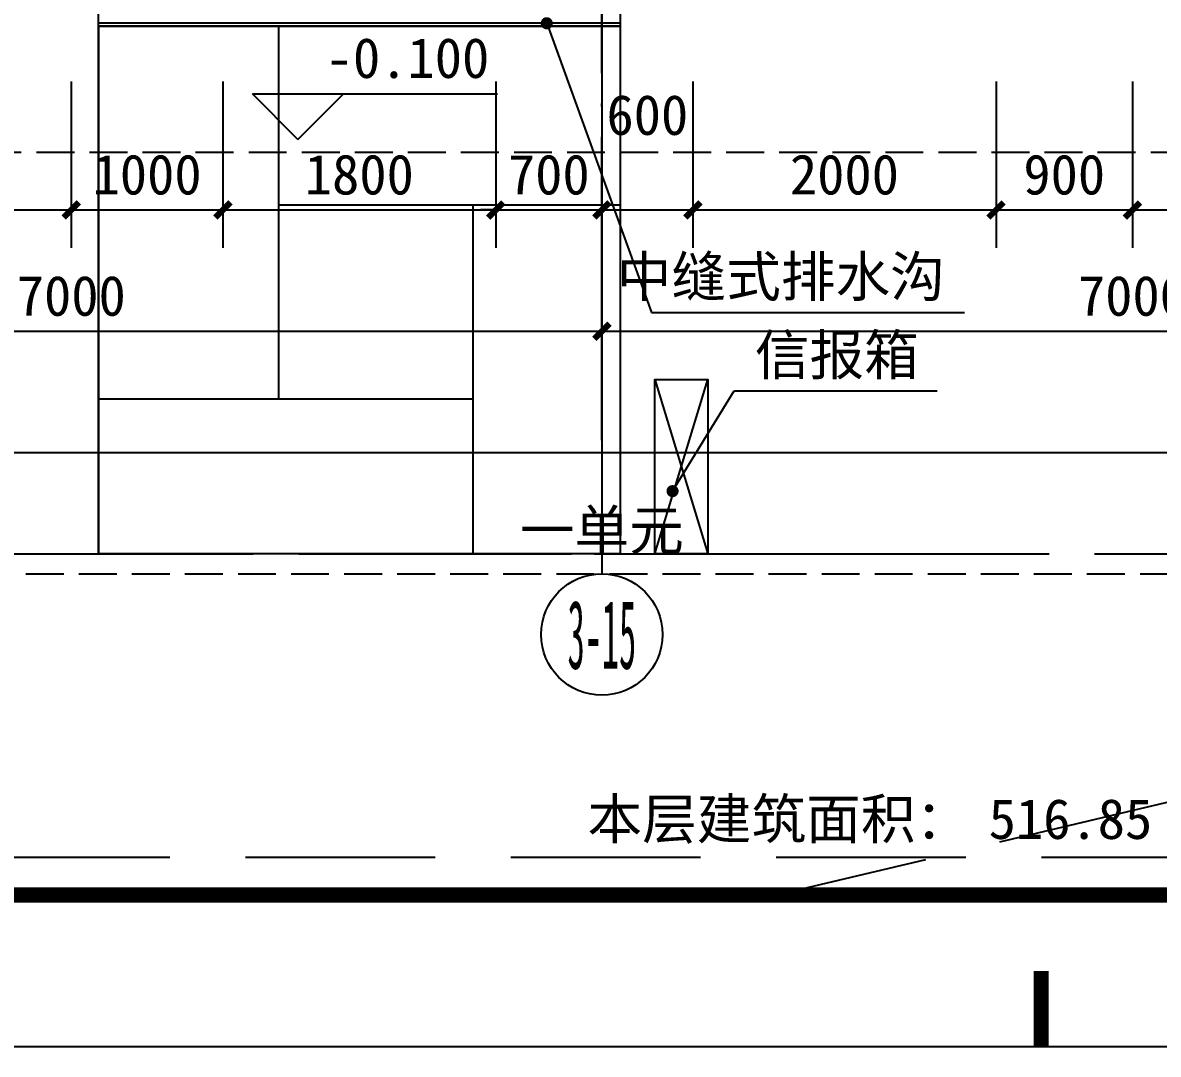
# Model space of a CAD drawing. Extents: x -46233 to 84150, y 109350 to 390860.
# Drawn here: x 35332 to 42823, y 109350 to 116153 of the extents above; entities that cross this region are included whole.
import ezdxf
from ezdxf.enums import TextEntityAlignment as Align
from ezdxf.xclip import XClip

# ---------------------------------------------------------------- set-up
doc = ezdxf.new("R2010")
doc.units = 0
doc.header["$LTSCALE"] = 1000
doc.header["$MEASUREMENT"] = 0
doc.header["$XCLIPFRAME"] = 0
for name, pattern in [('3#-轴线$1$DOTE', [2.42, 2, -0.2, 0.02, -0.2]), ('DASH', [0.35, 0.25, -0.1]), ('道路$0$道路-$0$DASH', [0.35, 0.25, -0.1])]:
    doc.linetypes.add(name, pattern=pattern)
doc.layers.get('Defpoints').update_dxf_attribs({"color": 4, "linetype": 'DASH'})
for name, color, linetype in [('3#-轴号$0$A-ANNO-AXIS-CIRC', 3, 'Continuous'), ('3#-轴号$0$A-ANNO-AXIS-TEXT', 7, 'Continuous'), ('3#-轴号$0$A-ANNO-DIMS', 3, 'Continuous'), ('3#-轴线$1$A-ANNO-DOTE', 10, '3#-轴线$1$DOTE'), ('3#楼首层线脚$0$3#楼首层线脚$0$A-FLOR-STRS', 51, 'Continuous'), ('A-ANNO-DIMS', 3, 'Continuous'), ('A-ANNO-NOTE', 3, 'Continuous'), ('A-ANNO-TEXT', 255, 'Continuous'), ('A1-无手签$0$A-ANNO-TTLB', 7, 'Continuous'), ('AXIS_TEXT', 7, 'Continuous'), ('公区-文字-首反$0$A-ANNO-LEVL', 3, 'Continuous'), ('公区-文字-首反$0$A-ANNO-TEXT', 7, 'Continuous'), ('道路$0$A-road', 40, 'Continuous'), ('铺装$0$$0$绿化轮廓', 67, 'Continuous')]:
    doc.layers.add(name, color=color, linetype=linetype)
doc.styles.add('3#-轴号$0$_TCH_AXIS', font='')
doc.styles.add('3#-轴号$0$_TCH_DIM_T3', font='')
doc.styles.add('_TCH_DIM', font='')
doc.styles.add('_TCH_DIM_T3', font='')
doc.styles.add('COMPLEX', font='COMPLEX')
doc.styles.get("Standard").update_dxf_attribs({"font": ''})
doc.styles.add('公区-文字-首反$0$_TCH_DIM', font='')
doc.styles.get('3#-轴号$0$_TCH_AXIS').set_extended_font_data('SimSun')
doc.styles.get('3#-轴号$0$_TCH_DIM_T3').set_extended_font_data('SimSun')
doc.styles.get('_TCH_DIM').set_extended_font_data('SimSun')
doc.styles.get('_TCH_DIM_T3').set_extended_font_data('SimSun')
doc.styles.get('Standard').set_extended_font_data('SimSun')
doc.styles.get('公区-文字-首反$0$_TCH_DIM').set_extended_font_data('SimSun')
doc.dimstyles.new('3#-轴号$0$_TCH_ARCH&&100', dxfattribs={"dimtxt": 264.345992, "dimasz": 100, "dimexe": 250, "dimexo": 300, "dimgap": 100, "dimtad": 1, "dimdec": 0, "dimzin": 0, "dimdsep": 46, "dimtxsty": '3#-轴号$0$_TCH_DIM_T3', "dimblk": '3#-轴号$0$_ArchTick', "dimcen": 0.09, "dimclrt": 7, "dimazin": 2, "dimtfac": 1, "dimtdec": 0, "dimtix": 1, "dimtmove": 2, "dimatfit": 3, "dimfxl": 100, "dimtolj": 1, "dimtzin": 0, "dimarcsym": 0})
doc.dimstyles.new('_TCH_ARCH&&100', dxfattribs={"dimtxt": 264.345992, "dimasz": 100, "dimexe": 250, "dimexo": 300, "dimgap": 100, "dimtad": 1, "dimdec": 0, "dimzin": 0, "dimdsep": 46, "dimtxsty": '_TCH_DIM_T3', "dimblk": 'ARCHTICK', "dimcen": 0.09, "dimclrt": 7, "dimazin": 2, "dimtfac": 1, "dimtdec": 0, "dimtix": 1, "dimtmove": 2, "dimatfit": 3, "dimfxl": 100, "dimtolj": 1, "dimtzin": 0, "dimarcsym": 0})

# ---------------------------------------------------------------- blocks, each defined once
blk = doc.blocks.new('公区-文字-首反')
at = {"layer": '公区-文字-首反$0$A-ANNO-LEVL'}
for p, q in [((-2005.1, -7016), (-2305.1, -6716)), ((-2305.1, -6716), (-688.4, -6716)), ((-2005.1, -7016), (-1705.1, -6716))]:
    blk.add_line(p, q, dxfattribs=at)
at = {"layer": '公区-文字-首反$0$A-ANNO-TEXT', "color": 7, "style": '公区-文字-首反$0$_TCH_DIM'}
blk.add_text('-0.100', height=264.35, dxfattribs=at).set_placement((-1821.6, -6611))
blk = doc.blocks.new('3#-1F')
blk.add_blockref('公区-文字-首反', (31350, -7100))
blk = doc.blocks.new('3#-轴线')
at = {"layer": '3#-轴线$1$A-ANNO-DOTE'}
blk.add_lwpolyline([(31350, -16100), (31350, -7100)], dxfattribs=at)
blk = doc.blocks.new('_AXISO')
blk.add_circle((0, 0), 0.5)
at = {"layer": 'AXIS_TEXT', "style": 'COMPLEX', "width": 1.041667}
blk.add_attdef('A', text='', height=0.56, dxfattribs=at).set_placement((-0.25, -0.28), (0.25, -0.28), align=Align.FIT)
blk = doc.blocks.new('3#-轴号$0$_ArchTick')
at = {"color": 0, "linetype": 'ByBlock', "const_width": 0.4}
blk.add_lwpolyline([(-0.5, -0.5), (0.5, 0.5)], dxfattribs=at)
blk = doc.blocks.new('*D802')
at = {"layer": '3#-轴号$0$A-ANNO-DIMS', "color": 0, "lineweight": -2, "transparency": 16777216}
for p, q in [((24350, -15881.5), (24350, -16631.5)), ((31350, -15881.5), (31350, -16631.5)), ((24350, -16381.5), (31350, -16381.5))]:
    blk.add_line(p, q, dxfattribs=at)
at = {"layer": 'Defpoints', "color": 0, "transparency": 16777216}
for p in [(24350, -15581.5), (31350, -15581.5), (31350, -16381.5)]:
    blk.add_point(p, dxfattribs=at)
at = {"layer": '3#-轴号$0$A-ANNO-DIMS', "color": 0, "lineweight": -2, "transparency": 16777216, "xscale": 100, "yscale": 100, "zscale": 100, "rotation": 180}
blk.add_blockref('3#-轴号$0$_ArchTick', (24350, -16381.5), dxfattribs=at)
at = {"layer": '3#-轴号$0$A-ANNO-DIMS', "color": 0, "lineweight": -2, "transparency": 16777216, "xscale": 100, "yscale": 100, "zscale": 100}
blk.add_blockref('3#-轴号$0$_ArchTick', (31350, -16381.5), dxfattribs=at)
at = {"layer": '3#-轴号$0$A-ANNO-DIMS', "color": 7, "transparency": 16777216, "insert": (27850, -16149.3), "char_height": 264.35, "attachment_point": 5, "style": '3#-轴号$0$_TCH_DIM_T3'}
blk.add_mtext('\\A1;7000', dxfattribs=at)
blk = doc.blocks.new('*D803')
at = {"layer": '3#-轴号$0$A-ANNO-DIMS', "color": 0, "lineweight": -2, "transparency": 16777216}
for p, q in [((31350, -15881.5), (31350, -16631.5)), ((38350, -15881.5), (38350, -16631.5)), ((31350, -16381.5), (38350, -16381.5))]:
    blk.add_line(p, q, dxfattribs=at)
at = {"layer": 'Defpoints', "color": 0, "transparency": 16777216}
for p in [(31350, -15581.5), (38350, -15581.5), (38350, -16381.5)]:
    blk.add_point(p, dxfattribs=at)
at = {"layer": '3#-轴号$0$A-ANNO-DIMS', "color": 0, "lineweight": -2, "transparency": 16777216, "xscale": 100, "yscale": 100, "zscale": 100, "rotation": 180}
blk.add_blockref('3#-轴号$0$_ArchTick', (31350, -16381.5), dxfattribs=at)
at = {"layer": '3#-轴号$0$A-ANNO-DIMS', "color": 0, "lineweight": -2, "transparency": 16777216, "xscale": 100, "yscale": 100, "zscale": 100}
blk.add_blockref('3#-轴号$0$_ArchTick', (38350, -16381.5), dxfattribs=at)
at = {"layer": '3#-轴号$0$A-ANNO-DIMS', "color": 7, "transparency": 16777216, "insert": (34850, -16149.3), "char_height": 264.35, "attachment_point": 5, "style": '3#-轴号$0$_TCH_DIM_T3'}
blk.add_mtext('\\A1;7000', dxfattribs=at)
blk = doc.blocks.new('3#楼首层线脚')
at = {"layer": '3#楼首层线脚$0$3#楼首层线脚$0$A-FLOR-STRS'}
for points in [[(-120.4, -5940), (-120.4, -6250.1), (3320.4, -6250.1), (3320.4, -5940)], [(-120.4, -6250.1), (-120.4, -6270.1), (3320.4, -6270.1), (3320.4, -6250.1)]]:
    blk.add_lwpolyline(points, dxfattribs=at)
blk = doc.blocks.new('信报箱')
at = {"color": 0}
blk.add_lwpolyline([(525332349.2, 299491760.8), (525332699.2, 299491760.8), (525332699.2, 299490610.8), (525332349.2, 299490610.8), (525332349.2, 299491760.8), (525332699.2, 299490610.8), (525332349.2, 299490610.9), (525332699.2, 299491760.8)], dxfattribs=at)
blk = doc.blocks.new('道路')
for p, q in [((525328679.2, 299494089.8), (525328679.2, 299490610.9)), ((525332120.1, 299494089.8), (525332120.1, 299490609.9))]:
    blk.add_line(p, q)
at = {"color": 131, "linetype": '道路$0$道路-$0$DASH', "ltscale": 5}
blk.add_lwpolyline([(525342649.4, 299490611), (525342649.4, 299480611), (525300449.8, 299480611), (525300449.8, 299490611)], close=True, dxfattribs=at)
blk.add_lwpolyline([(525342649.4, 299490611), (525300449.8, 299480611)], dxfattribs=at)
at = {"layer": '道路$0$A-road', "linetype": '道路$0$道路-$0$DASH', "ltscale": 3}
blk.add_line((525306899.6, 299490611), (525342649.4, 299490611), dxfattribs=at)
at = {"layer": '道路$0$A-road', "color": 1, "linetype": '道路$0$道路-$0$DASH', "ltscale": 5}
blk.add_line((525306899.7, 299488611), (525344940.6, 299488610.8), dxfattribs=at)
blk = doc.blocks.new('铺装')
at = {"layer": '铺装$0$$0$绿化轮廓'}
h = blk.add_hatch(dxfattribs=at)
h.set_pattern_fill('拼花地砖03', color=252, scale=800)
h.set_pattern_definition([(0, (-100, 2310), (3840, 1280), [5120, -1280]), (90, (-100, 1030), (-1280, 3840), [5120, -1280])])
h.paths.add_polyline_path([(525328679.2, 299494089.8), (525332120.1, 299494089.8), (525332120.1, 299490610.9), (525328679.2, 299490610.9)])
at = {"layer": '铺装$0$$0$绿化轮廓', "color": 252}
blk.add_lwpolyline([(525328679.2, 299494089.8), (525332120.1, 299494089.8), (525332120.1, 299490610.9), (525328679.2, 299490610.9)], close=True, dxfattribs=at)
blk = doc.blocks.new('gtvt')
for name in ['道路', '铺装', '信报箱']:
    blk.add_blockref(name, (-525300649.6, -299507460))
blk = doc.blocks.new('_ArchTick')
at = {"color": 0, "linetype": 'ByBlock', "const_width": 0.4}
blk.add_lwpolyline([(-0.5, -0.5), (0.5, 0.5)], dxfattribs=at)
blk = doc.blocks.new('*D325')
at = {"layer": 'A-ANNO-DIMS', "color": 0, "linetype": 'DASH', "lineweight": -2, "transparency": 16777216}
for p, q in [((28702.7, 113552), (28702.7, 112268.5)), ((49602.7, 113552), (49602.7, 112268.5)), ((28702.7, 112518.5), (49602.7, 112518.5))]:
    blk.add_line(p, q, dxfattribs=at)
at = {"layer": 'Defpoints', "color": 0, "linetype": 'DASH', "transparency": 16777216}
for p in [(28702.7, 113852), (49602.7, 113852), (49602.7, 112518.5)]:
    blk.add_point(p, dxfattribs=at)
at = {"layer": 'A-ANNO-DIMS', "color": 0, "linetype": 'DASH', "lineweight": -2, "transparency": 16777216, "xscale": 100, "yscale": 100, "zscale": 100, "rotation": 180}
blk.add_blockref('_ArchTick', (28702.7, 112518.5), dxfattribs=at)
at = {"layer": 'A-ANNO-DIMS', "color": 0, "linetype": 'DASH', "lineweight": -2, "transparency": 16777216, "xscale": 100, "yscale": 100, "zscale": 100}
blk.add_blockref('_ArchTick', (49602.7, 112518.5), dxfattribs=at)
at = {"layer": 'A-ANNO-DIMS', "color": 7, "linetype": 'DASH', "transparency": 16777216, "insert": (39152.7, 112792.7), "char_height": 264.35, "attachment_point": 5, "style": '_TCH_DIM_T3'}
blk.add_mtext('\\A1;一单元', dxfattribs=at)
blk = doc.blocks.new('*D760')
at = {"layer": 'A-ANNO-DIMS', "color": 0, "lineweight": -2, "transparency": 16777216}
for p, q in [((7602.8, 115765.5), (7602.8, 113068.5)), ((49802.7, 115765.5), (49802.7, 113068.5)), ((7602.8, 113318.5), (49802.7, 113318.5))]:
    blk.add_line(p, q, dxfattribs=at)
at = {"layer": 'Defpoints', "color": 0, "transparency": 16777216}
for p in [(7602.8, 116065.5), (49802.7, 116065.5), (49802.7, 113318.5)]:
    blk.add_point(p, dxfattribs=at)
at = {"layer": 'A-ANNO-DIMS', "color": 0, "lineweight": -2, "transparency": 16777216, "xscale": 100, "yscale": 100, "zscale": 100, "rotation": 180}
blk.add_blockref('_ArchTick', (7602.8, 113318.5), dxfattribs=at)
at = {"layer": 'A-ANNO-DIMS', "color": 0, "lineweight": -2, "transparency": 16777216, "xscale": 100, "yscale": 100, "zscale": 100}
blk.add_blockref('_ArchTick', (49802.7, 113318.5), dxfattribs=at)
at = {"layer": 'A-ANNO-DIMS', "color": 7, "transparency": 16777216, "insert": (28702.8, 113550.7), "char_height": 264.35, "attachment_point": 5, "style": '_TCH_DIM_T3'}
blk.add_mtext('\\A1;42200', dxfattribs=at)
blk = doc.blocks.new('*D781')
at = {"layer": 'A-ANNO-DIMS', "color": 0, "lineweight": -2, "transparency": 16777216}
for p, q in [((32652.7, 115765.5), (32652.7, 114668.5)), ((35652.7, 115765.5), (35652.7, 114668.5)), ((32652.7, 114918.5), (35652.7, 114918.5))]:
    blk.add_line(p, q, dxfattribs=at)
at = {"layer": 'Defpoints', "color": 0, "transparency": 16777216}
for p in [(32652.7, 116065.5), (35652.7, 116065.5), (35652.7, 114918.5)]:
    blk.add_point(p, dxfattribs=at)
at = {"layer": 'A-ANNO-DIMS', "color": 0, "lineweight": -2, "transparency": 16777216, "xscale": 100, "yscale": 100, "zscale": 100, "rotation": 180}
blk.add_blockref('_ArchTick', (32652.7, 114918.5), dxfattribs=at)
at = {"layer": 'A-ANNO-DIMS', "color": 0, "lineweight": -2, "transparency": 16777216, "xscale": 100, "yscale": 100, "zscale": 100}
blk.add_blockref('_ArchTick', (35652.7, 114918.5), dxfattribs=at)
at = {"layer": 'A-ANNO-DIMS', "color": 7, "transparency": 16777216, "insert": (34152.7, 115150.7), "char_height": 264.35, "attachment_point": 5, "style": '_TCH_DIM_T3'}
blk.add_mtext('\\A1;3000', dxfattribs=at)
blk = doc.blocks.new('*D782')
at = {"layer": 'A-ANNO-DIMS', "color": 0, "lineweight": -2, "transparency": 16777216}
for p, q in [((35652.7, 115765.5), (35652.7, 114668.5)), ((36652.7, 115765.5), (36652.7, 114668.5)), ((35652.7, 114918.5), (36652.7, 114918.5))]:
    blk.add_line(p, q, dxfattribs=at)
at = {"layer": 'Defpoints', "color": 0, "transparency": 16777216}
for p in [(35652.7, 116065.5), (36652.7, 116065.5), (36652.7, 114918.5)]:
    blk.add_point(p, dxfattribs=at)
at = {"layer": 'A-ANNO-DIMS', "color": 0, "lineweight": -2, "transparency": 16777216, "xscale": 100, "yscale": 100, "zscale": 100, "rotation": 180}
blk.add_blockref('_ArchTick', (35652.7, 114918.5), dxfattribs=at)
at = {"layer": 'A-ANNO-DIMS', "color": 0, "lineweight": -2, "transparency": 16777216, "xscale": 100, "yscale": 100, "zscale": 100}
blk.add_blockref('_ArchTick', (36652.7, 114918.5), dxfattribs=at)
at = {"layer": 'A-ANNO-DIMS', "color": 7, "transparency": 16777216, "insert": (36152.7, 115150.7), "char_height": 264.35, "attachment_point": 5, "style": '_TCH_DIM_T3'}
blk.add_mtext('\\A1;1000', dxfattribs=at)
blk = doc.blocks.new('*D783')
at = {"layer": 'A-ANNO-DIMS', "color": 0, "lineweight": -2, "transparency": 16777216}
for p, q in [((36652.7, 115765.5), (36652.7, 114668.5)), ((38452.7, 115765.5), (38452.7, 114668.5)), ((36652.7, 114918.5), (38452.7, 114918.5))]:
    blk.add_line(p, q, dxfattribs=at)
at = {"layer": 'Defpoints', "color": 0, "transparency": 16777216}
for p in [(36652.7, 116065.5), (38452.7, 116065.5), (38452.7, 114918.5)]:
    blk.add_point(p, dxfattribs=at)
at = {"layer": 'A-ANNO-DIMS', "color": 0, "lineweight": -2, "transparency": 16777216, "xscale": 100, "yscale": 100, "zscale": 100, "rotation": 180}
blk.add_blockref('_ArchTick', (36652.7, 114918.5), dxfattribs=at)
at = {"layer": 'A-ANNO-DIMS', "color": 0, "lineweight": -2, "transparency": 16777216, "xscale": 100, "yscale": 100, "zscale": 100}
blk.add_blockref('_ArchTick', (38452.7, 114918.5), dxfattribs=at)
at = {"layer": 'A-ANNO-DIMS', "color": 7, "transparency": 16777216, "insert": (37552.7, 115150.7), "char_height": 264.35, "attachment_point": 5, "style": '_TCH_DIM_T3'}
blk.add_mtext('\\A1;1800', dxfattribs=at)
blk = doc.blocks.new('*D784')
at = {"layer": 'A-ANNO-DIMS', "color": 0, "lineweight": -2, "transparency": 16777216}
for p, q in [((38452.7, 115765.5), (38452.7, 114668.5)), ((39152.7, 115765.5), (39152.7, 114668.5)), ((38452.7, 114918.5), (38352.7, 114918.5)), ((38452.7, 114918.5), (39152.7, 114918.5)), ((39152.7, 114918.5), (39252.7, 114918.5))]:
    blk.add_line(p, q, dxfattribs=at)
at = {"layer": 'Defpoints', "color": 0, "transparency": 16777216}
for p in [(38452.7, 116065.5), (39152.7, 116065.5), (39152.7, 114918.5)]:
    blk.add_point(p, dxfattribs=at)
at = {"layer": 'A-ANNO-DIMS', "color": 0, "lineweight": -2, "transparency": 16777216, "xscale": 100, "yscale": 100, "zscale": 100}
blk.add_blockref('_ArchTick', (38452.7, 114918.5), dxfattribs=at)
at = {"layer": 'A-ANNO-DIMS', "color": 0, "lineweight": -2, "transparency": 16777216, "xscale": 100, "yscale": 100, "zscale": 100, "rotation": 180}
blk.add_blockref('_ArchTick', (39152.7, 114918.5), dxfattribs=at)
at = {"layer": 'A-ANNO-DIMS', "color": 7, "transparency": 16777216, "insert": (38802.7, 115150.7), "char_height": 264.35, "attachment_point": 5, "style": '_TCH_DIM_T3'}
blk.add_mtext('\\A1;700', dxfattribs=at)
blk = doc.blocks.new('*D785')
at = {"layer": 'A-ANNO-DIMS', "color": 0, "lineweight": -2, "transparency": 16777216}
for p, q in [((39152.7, 115765.5), (39152.7, 114668.5)), ((39752.7, 115765.5), (39752.7, 114668.5)), ((39152.7, 114918.5), (39752.7, 114918.5))]:
    blk.add_line(p, q, dxfattribs=at)
at = {"layer": 'Defpoints', "color": 0, "transparency": 16777216}
for p in [(39152.7, 116065.5), (39752.7, 116065.5), (39752.7, 114918.5)]:
    blk.add_point(p, dxfattribs=at)
at = {"layer": 'A-ANNO-DIMS', "color": 0, "lineweight": -2, "transparency": 16777216, "xscale": 100, "yscale": 100, "zscale": 100, "rotation": 180}
blk.add_blockref('_ArchTick', (39152.7, 114918.5), dxfattribs=at)
at = {"layer": 'A-ANNO-DIMS', "color": 0, "lineweight": -2, "transparency": 16777216, "xscale": 100, "yscale": 100, "zscale": 100}
blk.add_blockref('_ArchTick', (39752.7, 114918.5), dxfattribs=at)
at = {"layer": 'A-ANNO-DIMS', "color": 7, "transparency": 16777216, "insert": (39452.7, 115543.5), "char_height": 264.35, "attachment_point": 5, "style": '_TCH_DIM_T3'}
blk.add_mtext('\\A1;600', dxfattribs=at)
blk = doc.blocks.new('*D786')
at = {"layer": 'A-ANNO-DIMS', "color": 0, "lineweight": -2, "transparency": 16777216}
for p, q in [((39752.7, 115765.5), (39752.7, 114668.5)), ((41752.7, 115765.5), (41752.7, 114668.5)), ((39752.7, 114918.5), (41752.7, 114918.5))]:
    blk.add_line(p, q, dxfattribs=at)
at = {"layer": 'Defpoints', "color": 0, "transparency": 16777216}
for p in [(39752.7, 116065.5), (41752.7, 116065.5), (41752.7, 114918.5)]:
    blk.add_point(p, dxfattribs=at)
at = {"layer": 'A-ANNO-DIMS', "color": 0, "lineweight": -2, "transparency": 16777216, "xscale": 100, "yscale": 100, "zscale": 100, "rotation": 180}
blk.add_blockref('_ArchTick', (39752.7, 114918.5), dxfattribs=at)
at = {"layer": 'A-ANNO-DIMS', "color": 0, "lineweight": -2, "transparency": 16777216, "xscale": 100, "yscale": 100, "zscale": 100}
blk.add_blockref('_ArchTick', (41752.7, 114918.5), dxfattribs=at)
at = {"layer": 'A-ANNO-DIMS', "color": 7, "transparency": 16777216, "insert": (40752.7, 115150.7), "char_height": 264.35, "attachment_point": 5, "style": '_TCH_DIM_T3'}
blk.add_mtext('\\A1;2000', dxfattribs=at)
blk = doc.blocks.new('*D787')
at = {"layer": 'A-ANNO-DIMS', "color": 0, "lineweight": -2, "transparency": 16777216}
for p, q in [((41752.7, 115765.5), (41752.7, 114668.5)), ((42652.7, 115765.5), (42652.7, 114668.5)), ((41752.7, 114918.5), (42652.7, 114918.5))]:
    blk.add_line(p, q, dxfattribs=at)
at = {"layer": 'Defpoints', "color": 0, "transparency": 16777216}
for p in [(41752.7, 116065.5), (42652.7, 116065.5), (42652.7, 114918.5)]:
    blk.add_point(p, dxfattribs=at)
at = {"layer": 'A-ANNO-DIMS', "color": 0, "lineweight": -2, "transparency": 16777216, "xscale": 100, "yscale": 100, "zscale": 100, "rotation": 180}
blk.add_blockref('_ArchTick', (41752.7, 114918.5), dxfattribs=at)
at = {"layer": 'A-ANNO-DIMS', "color": 0, "lineweight": -2, "transparency": 16777216, "xscale": 100, "yscale": 100, "zscale": 100}
blk.add_blockref('_ArchTick', (42652.7, 114918.5), dxfattribs=at)
at = {"layer": 'A-ANNO-DIMS', "color": 7, "transparency": 16777216, "insert": (42202.7, 115150.7), "char_height": 264.35, "attachment_point": 5, "style": '_TCH_DIM_T3'}
blk.add_mtext('\\A1;900', dxfattribs=at)
blk = doc.blocks.new('*D788')
at = {"layer": 'A-ANNO-DIMS', "color": 0, "lineweight": -2, "transparency": 16777216}
for p, q in [((42652.7, 115765.5), (42652.7, 114668.5)), ((45652.7, 115765.5), (45652.7, 114668.5)), ((42652.7, 114918.5), (45652.7, 114918.5))]:
    blk.add_line(p, q, dxfattribs=at)
at = {"layer": 'Defpoints', "color": 0, "transparency": 16777216}
for p in [(42652.7, 116065.5), (45652.7, 116065.5), (45652.7, 114918.5)]:
    blk.add_point(p, dxfattribs=at)
at = {"layer": 'A-ANNO-DIMS', "color": 0, "lineweight": -2, "transparency": 16777216, "xscale": 100, "yscale": 100, "zscale": 100, "rotation": 180}
blk.add_blockref('_ArchTick', (42652.7, 114918.5), dxfattribs=at)
at = {"layer": 'A-ANNO-DIMS', "color": 0, "lineweight": -2, "transparency": 16777216, "xscale": 100, "yscale": 100, "zscale": 100}
blk.add_blockref('_ArchTick', (45652.7, 114918.5), dxfattribs=at)
at = {"layer": 'A-ANNO-DIMS', "color": 7, "transparency": 16777216, "insert": (44152.7, 115150.7), "char_height": 264.35, "attachment_point": 5, "style": '_TCH_DIM_T3'}
blk.add_mtext('\\A1;3000', dxfattribs=at)
blk = doc.blocks.new('3#-轴号')
at = {"layer": '3#-轴号$0$A-ANNO-AXIS-CIRC'}
blk.add_line((31350, -13981.5), (31350, -17981.5), dxfattribs=at)
at = {"layer": 'Defpoints'}
blk.add_lwpolyline([(-2360.1, 4492.7), (44213.5, 4492.7), (44213.5, -15203.4), (-2360.1, -15203.4)], close=True, dxfattribs=at)
at = {"layer": '3#-轴号$0$A-ANNO-AXIS-CIRC'}
ref = blk.add_blockref('_AXISO', (31350, -18381.5), dxfattribs=dict(at, xscale=800, yscale=800, zscale=800))
ref.add_attrib('A', '3-15', dxfattribs={"layer": '3#-轴号$0$A-ANNO-AXIS-TEXT', "height": 452.55, "style": '3#-轴号$0$_TCH_AXIS', "width": 0.349609}).set_placement((31123.7, -18607.8), (31576.3, -18607.8), align=Align.FIT)
at = {"layer": '3#-轴号$0$A-ANNO-DIMS'}
for p1, p2, picture, middle in [((24350, -15581.5), (31350, -15581.5), '*D802', (27850, -16149.3)), ((31350, -15581.5), (38350, -15581.5), '*D803', (34850, -16149.3))]:
    dim = blk.add_aligned_dim(p1=p1, p2=p2, distance=-800, dimstyle='3#-轴号$0$_TCH_ARCH&&100', dxfattribs=at)
    dim.commit()
    dim.dimension.update_dxf_attribs({"geometry": picture, "text_midpoint": middle})

msp = doc.modelspace()

# ---------------------------------------------------------------- linework, layer by layer
at = {"layer": 'A-ANNO-NOTE'}
for p, q in [((38789, 116149.9), (39479.4, 114242.3)), ((39479.4, 114242.3), (41545.1, 114242.3)), ((39618.9, 113064), (40025.6, 113725.4)), ((40025.6, 113725.4), (41364.2, 113725.4))]:
    msp.add_line(p, q, dxfattribs=at)
at = {"layer": 'A-ANNO-NOTE', "const_width": 40}
for points in [[(38782.2, 116168.7, 1), (38795.8, 116131, 1)], [(39608.5, 113047, 1), (39629.4, 113081, 1)]]:
    msp.add_lwpolyline(points, format="xyb", close=True, dxfattribs=at)
at = {"layer": 'A1-无手签$0$A-ANNO-TTLB'}
msp.add_lwpolyline([(0, 109400), (0, 168800), (84100, 168800), (84100, 109400)], close=True, dxfattribs=at)
at = {"layer": 'A1-无手签$0$A-ANNO-TTLB', "const_width": 100}
msp.add_lwpolyline([(2500, 110400), (83100, 110400), (83100, 167800), (2500, 167800)], close=True, dxfattribs=at)
msp.add_lwpolyline([(42050, 109400), (42050, 109900)], dxfattribs=at)

# ---------------------------------------------------------------- block references
ref = msp.add_blockref('gtvt', (7802.7, 129500))
XClip(ref).set_block_clipping_path([(-5302.6810596018, -19100.0000000173), (50797.3189403982, 9599.9999999827)])
ref = msp.add_blockref('3#-轴号', (7802.7, 130500))
XClip(ref).set_block_clipping_path([(-5302.6810596571, -20379.8573044643), (42220.375390127, 8320.1426955357)])
for name in ['3#-1F', '3#-轴线']:
    msp.add_blockref(name, (7802.7, 129500))
ref = msp.add_blockref('3#楼首层线脚', (39152.7, 122400), dxfattribs=dict(xscale=-1))
XClip(ref).set_block_clipping_path([(-10650.0000000043, -6755.5131340523), (10450, 10166.6636911473)])

# ---------------------------------------------------------------- texts
at = {"layer": 'A-ANNO-TEXT', "color": 7, "style": '_TCH_DIM'}
for s, p in [('中缝式排水沟', (39251.5, 114347.3)), ('信报箱', (40161.9, 113830.4))]:
    msp.add_text(s, height=264.35, dxfattribs=at).set_placement(p)
at = {"layer": 'A-ANNO-TEXT'}
for s, p in [('本层建筑面积：', (39057.9, 110770.1)), ('516.85', (41704.3, 110770.1))]:
    msp.add_text(s, height=264.35, dxfattribs=at).set_placement(p)

# ---------------------------------------------------------------- dimensions: what is measured, and where the dimension line sits
at = {"layer": 'A-ANNO-DIMS'}
for p1, p2, distance, picture, middle in [((7602.8, 116065.5), (49802.7, 116065.5), -2747, '*D760', (28702.8, 113550.7)), ((32652.7, 116065.5), (35652.7, 116065.5), -1147, '*D781', (34152.7, 115150.7)), ((35652.7, 116065.5), (36652.7, 116065.5), -1147, '*D782', (36152.7, 115150.7)), ((36652.7, 116065.5), (38452.7, 116065.5), -1147, '*D783', (37552.7, 115150.7)), ((38452.7, 116065.5), (39152.7, 116065.5), -1147, '*D784', (38802.7, 115150.7)), ((39752.7, 116065.5), (41752.7, 116065.5), -1147, '*D786', (40752.7, 115150.7)), ((41752.7, 116065.5), (42652.7, 116065.5), -1147, '*D787', (42202.7, 115150.7)), ((42652.7, 116065.5), (45652.7, 116065.5), -1147, '*D788', (44152.7, 115150.7))]:
    dim = msp.add_aligned_dim(p1=p1, p2=p2, distance=distance, dimstyle='_TCH_ARCH&&100', dxfattribs=at)
    dim.commit()
    dim.dimension.update_dxf_attribs({"geometry": picture, "text_midpoint": middle})
dim = msp.add_linear_dim(base=(39752.7, 114918.5), p1=(39152.7, 116065.5), p2=(39752.7, 116065.5), angle=0, dimstyle='_TCH_ARCH&&100', dxfattribs=at)
dim.commit()
dim.dimension.update_dxf_attribs({"geometry": '*D785', "text_midpoint": (39452.7, 115543.5), "dimtype": 129})
at = {"layer": 'A-ANNO-DIMS', "linetype": 'DASH'}
dim = msp.add_aligned_dim(p1=(28702.7, 113852), p2=(49602.7, 113852), distance=-1333.5, text='一单元', dimstyle='_TCH_ARCH&&100', dxfattribs=at)
dim.commit()
dim.dimension.update_dxf_attribs({"geometry": '*D325', "text_midpoint": (39152.7, 112792.7)})

doc.saveas('drawing.dxf')
